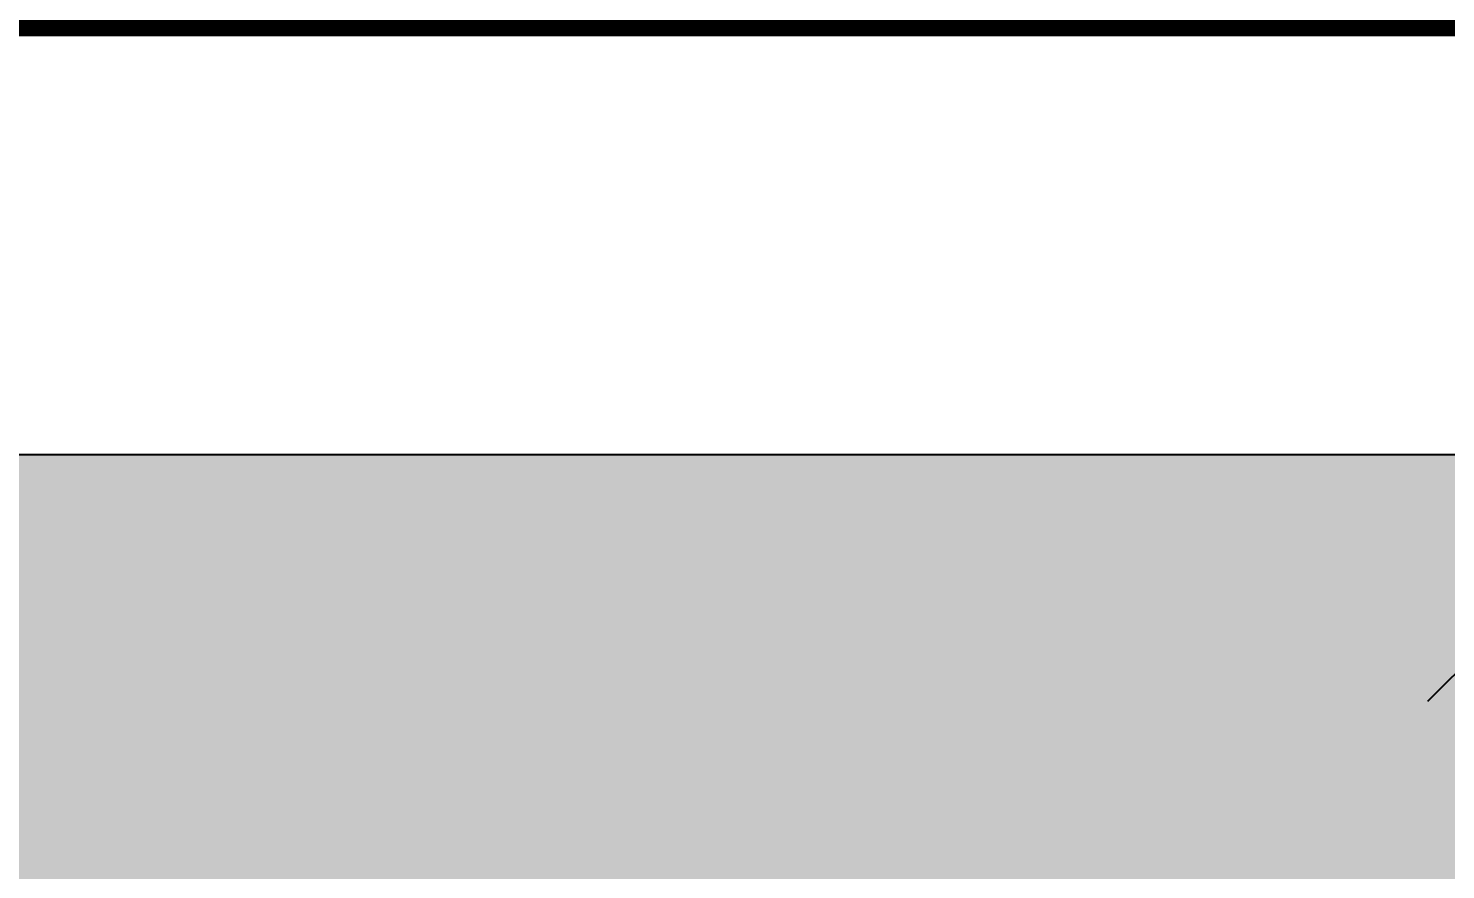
# Model space of a CAD drawing. Header units: millimetres. Extents: x 19684 to 58158, y -7929 to 13062.
# Drawn here: x 54957.1 to 55129.8, y -6612.6 to -6510.1 of the extents above; entities that cross this region are included whole.
import ezdxf

# ---------------------------------------------------------------- set-up
doc = ezdxf.new("R2010")
doc.units = ezdxf.units.MM
for name, color, linetype in [('F_CONC', 7, 'Continuous'), ('F_MISC', 8, 'Continuous'), ('INSUL', 173, 'Continuous')]:
    doc.layers.add(name, color=color, linetype=linetype)
doc.styles.add('Arial', font='arial.ttf')
doc.dimstyles.new('Arup4', dxfattribs={"dimscale": 5, "dimtxt": 1.2, "dimasz": 1, "dimexe": 1.5, "dimexo": 1.5, "dimgap": 1, "dimtad": 1, "dimdec": 0, "dimdsep": 46, "dimtxsty": 'Arial', "dimblk": 'OBLIQUE', "dimcen": 0, "dimclrd": 1, "dimclre": 1, "dimclrt": 7, "dimadec": 0, "dimazin": 0, "dimtfac": 1, "dimtdec": 0, "dimtix": 1, "dimtofl": 0, "dimtmove": 2, "dimatfit": 3, "dimfxl": 5, "dimtolj": 1, "dimtzin": 0, "dimlwd": -1, "dimlwe": -1, "dimarcsym": 0})

# ---------------------------------------------------------------- blocks, each defined once
blk = doc.blocks.new('*U67')
at = {"layer": 'INSUL', "lineweight": 0}
h = blk.add_hatch(dxfattribs=at)
h.set_pattern_fill('岩棉', color=256, scale=99.99999999999997, style=0, pattern_type=2)
h.set_pattern_definition([(171.78891, (53.30000799999998, 199.0476189999999), (-673.201724156126, 100.0000024861342), [3.334188999999999, -696.8453999999997]), (146.908661, (56.22287299999998, 197.1428569999999), (-158.400404383208, 100.0000013838884), [3.488732999999999, -729.1451199999998]), (132.32733, (58.39144999999998, 194.761905), (-178.2004572863524, 199.9999991336095), [3.220505999999999, -673.0857999999997]), (114.796992, (59.71145299999998, 191.9047619999999), (-39.60010136608866, 99.99999941106624), [3.147327999999999, -327.32212]), (91.62022409999996, (59.80573899999999, 188.571429), (-19.80005000361191, 599.9999997105076), [3.334667, -696.9452999999999]), (82.82482490000001, (50.09428599999998, 111.428571), (138.6003494418545, 1099.99999703413), [77.75173799999997, -16250.113]), (97.17517500000001, (69.70576499999997, 111.428571), (-138.600352482837, 1099.999996651516), [77.75173799999997, -16250.113]), (88.37977579999999, (59.99431099999998, 188.571429), (19.80004305400807, 599.9999999021458), [3.334667, -696.9452999999999]), (65.203007, (60.08859699999998, 191.9047619999999), (39.60010129581893, 99.99999955872293), [3.147327999999999, -327.32212]), (47.67266910000001, (61.40860099999998, 194.761905), (178.2004567313951, 199.9999997012696), [3.220505999999999, -673.0857999999998]), (33.09133830000001, (63.57717799999998, 197.1428569999999), (158.4004028750618, 100.0000036376688), [3.488732999999999, -729.1451199999998]), (8.211089519999998, (66.50004199999998, 199.0476189999999), (673.2017245654225, 99.99999981557863), [3.334188999999999, -696.8453999999997]), (87.16616460000002, (49.99999999999999, 109.52381), (19.80004178584671, 300.0000003017781), [1.907093999999999, -398.5826499999998]), (103.901385, (50.47142999999998, 107.619048), (-79.2002026466053, 299.999999628344), [1.962234, -410.1069899999999]), (111.603615, (51.22571699999999, 105.714286), (-19.80005052895802, 99.99999996627344), [2.048674999999999, -105.5067399999999]), (122.761347, (52.45143499999999, 103.809524), (-59.40015357165493, 99.99999895630114), [2.265060999999999, -473.3977299999999]), (138.290552, (54.05429599999999, 102.380952), (-118.8003028617563, 100.0000020556397), [2.147087, -448.74108]), (152.003514, (55.84572899999998, 101.428571), (-178.2004575064848, 99.99999862560195), [2.028856999999999, -424.03119]), (166.477202, (57.82573399999998, 100.952381), (-396.0010138359245, 100.0000032088846), [2.036461999999999, -425.6205499999999]), (167.070755, (59.90002499999999, 100.47619), (-415.8010658158153, 99.99999981188664), [2.128248, -444.8038799999999]), (12.9292444, (59.90002499999999, 100.47619), (415.8010659680222, 99.99999935621646), [2.128248, -444.8038799999999]), (13.5227975, (61.97431599999998, 100.952381), (396.0010147085891, 99.99999975312379), [2.036461999999999, -425.6205499999998]), (27.9964853, (63.95432099999999, 101.428571), (198.0005052749504, 100.0000036439554), [2.028856999999999, -424.03119]), (41.709447, (65.74575499999997, 102.380952), (118.8003019456718, 100.0000029682972), [2.147086999999999, -448.7410799999997]), (57.23865219999999, (67.34861599999998, 103.809524), (198.0005044485323, 300.0000016678518), [2.265060999999999, -473.3977299999999]), (68.396384, (68.57433299999998, 105.714286), (19.80005041478078, 100.0000003570638), [2.048674999999999, -105.50674]), (76.098615, (69.32862099999998, 107.619048), (19.80005075413857, 99.99999951570955), [1.962233999999999, -410.1069899999998]), (92.83383529999998, (69.80005099999998, 109.52381), (-19.80005025124201, 299.9999998913793), [1.907094, -398.5826499999999])])
h.paths.add_polyline_path([(0, 0), (538.8183638943754, 0), (538.8183638943754, 99.99999999999997), (0, 99.99999999999997)])
at = {"layer": 'INSUL'}
blk.add_lwpolyline([(0, 0), (538.8183638943754, 0), (538.8183638943754, 99.99999999999997), (0, 99.99999999999997)], close=True, dxfattribs=at)
blk = doc.blocks.new('_OBLIQUE')
at = {"color": 0, "linetype": 'ByBlock'}
blk.add_line((-0.5, -0.5), (0.5, 0.5), dxfattribs=at)
blk = doc.blocks.new('*D186')
at = {"color": 1, "linetype": 'Continuous', "transparency": 16777216}
for p, q in [((55132.60678415977, -6558.068593923988), (55132.60678415977, -6602.130772401699)), ((55567.6110493358, -6558.068595286131), (55567.6110493358, -6602.130772401699)), ((55132.60678415977, -6587.130772401699), (55567.6110493358, -6587.130772401699))]:
    blk.add_line(p, q, dxfattribs=at)
at = {"layer": 'Defpoints', "color": 0, "transparency": 16777216}
for p in [(55132.60678415977, -6543.068593923988), (55567.6110493358, -6543.068595286131), (55567.6110493358, -6587.130772401699)]:
    blk.add_point(p, dxfattribs=at)
at = {"color": 1, "transparency": 16777216, "xscale": 10, "yscale": 10, "zscale": 10, "rotation": 180}
blk.add_blockref('_OBLIQUE', (55132.60678415977, -6587.130772401699), dxfattribs=at)
at = {"color": 1, "transparency": 16777216, "xscale": 10, "yscale": 10, "zscale": 10}
blk.add_blockref('_OBLIQUE', (55567.6110493358, -6587.130772401699), dxfattribs=at)
at = {"color": 7, "transparency": 16777216, "insert": (55350.10891674778, -6570.999803779598), "char_height": 12, "attachment_point": 5, "style": 'Arial'}
blk.add_mtext('\\A1;435', dxfattribs=at)

msp = doc.modelspace()

# ---------------------------------------------------------------- linework, layer by layer
at = {"layer": 'F_CONC', "const_width": 2, "elevation": -6.574803716489902e-07}
msp.add_lwpolyline([(54727.24378353907, -7808.897624687786), (54727.24378304029, -6510.069009133531), (55477.60651360292, -6510.069008845368), (55477.60651310414, -5211.240393291113), (56227.96924366677, -5211.24039300295), (56227.96924310848, -3918.673861669844), (55084.7813994771, -3258.228333399224), (52939.91801097649, -6970.846024073046), (54727.24378353907, -7808.897624687786)], dxfattribs=at)

# ---------------------------------------------------------------- block references
at = {"layer": 'F_MISC', "ltscale": 18000, "extrusion": (3.424519057719943e-12, -4.369444786368914e-07, 0.9999999999999046), "rotation": 0.0004432399847241476}
msp.add_blockref('*U67', (54944.0618244403, -6662.072488865148, 0.003164971981131009), dxfattribs=at)

# ---------------------------------------------------------------- dimensions: what is measured, and where the dimension line sits
dim = msp.add_linear_dim(base=(55567.6110493358, -6587.130772401699, 1.639209537060656e-05), p1=(55132.60678415977, -6543.068593923988, 1.639209537060656e-05), p2=(55567.6110493358, -6543.068595286131, 1.639209537060656e-05), dimstyle='Arup4', override={"dimscale": 10, "dimarcsym": 1})
dim.commit()
dim.dimension.update_dxf_attribs({"geometry": '*D186', "text_midpoint": (55350.10891674778, -6570.999803779598, 1.639209537060656e-05)})

doc.saveas('drawing.dxf')
